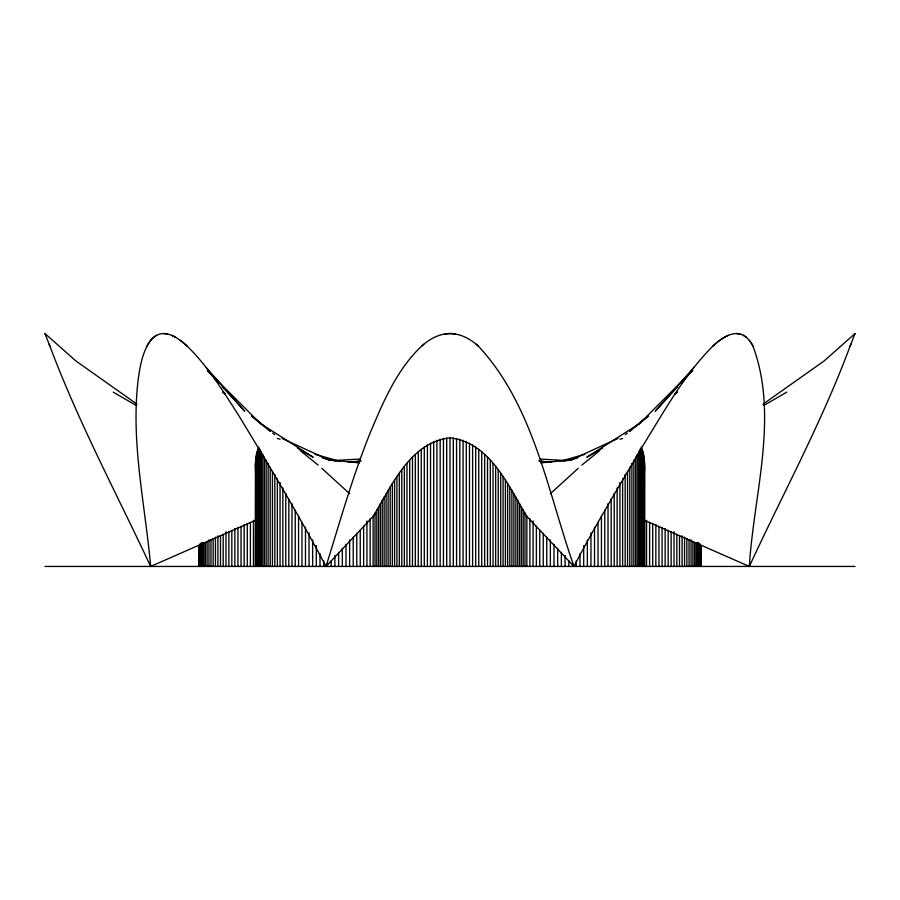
<?xml version="1.0" encoding="UTF-8"?>
<svg xmlns="http://www.w3.org/2000/svg" width="900" height="900" viewBox="0 0 900 900"><rect width="100%" height="100%" fill="white"/><g stroke="black" fill="none" stroke-linecap="round" stroke-linejoin="round"><path stroke-width="1.35" d="M258.874 447.041C254.745 456.334 255.049 466.853 256.095 476.752M641.126 447.041C645.255 456.334 644.951 466.853 643.905 476.752M643.995 520.11L749.34 566.438C753.626 494.46 779.153 416.25 752.906 345.983A124.616 53.854 -90 0 0 752.018 344.295A101.858 49.354 -90 0 0 749.396 340.47A80.46 43.166 90 0 0 746.528 337.466A65.284 38.363 -90 0 0 743.389 335.306A55.654 35.449 90 0 0 740.002 334.001A51.008 34.909 -90 0 0 736.38 333.562A51.008 37.193 -90 0 0 732.51 334.001A55.654 42.907 90 0 0 728.415 335.306A65.284 52.83 90 0 0 724.106 337.466A80.46 67.894 90 0 0 719.584 340.47A101.858 89.1 90 0 0 714.859 344.295A124.616 112.376 90 0 0 712.991 345.983C684.169 374.726 664.447 410.94 643.151 445.252C619.762 485.449 595.305 525.094 573.986 566.438L524.97 514.395M256.005 520.11L150.66 566.438C145.125 503.606 130.185 440.629 138.487 377.28C140.017 366.57 142.099 355.691 147.094 345.983A124.616 53.854 90 0 1 147.982 344.295A101.858 49.354 90 0 1 150.604 340.47A80.46 43.166 90 0 1 153.472 337.466A65.284 38.363 90 0 1 156.611 335.306A55.654 35.449 -90 0 1 159.998 334.001A51.008 34.909 90 0 1 163.62 333.562A51.008 37.193 -90 0 1 167.49 334.001A55.654 42.907 -90 0 1 171.585 335.306A65.284 52.83 -90 0 1 175.894 337.466A80.46 67.894 -90 0 1 180.416 340.47A101.858 89.1 -90 0 1 185.141 344.295A124.616 112.376 -90 0 1 187.009 345.983C207.911 366.233 223.222 391.32 238.826 415.654C268.931 465.289 298.901 515.104 326.014 566.438C339.716 522.484 352.136 478.035 369.236 435.218C382.534 403.459 396.259 370.058 421.774 345.983A124.616 117.54 90 0 1 423.731 344.295A101.858 97.909 90 0 1 428.918 340.47A80.46 78.536 -90 0 1 434.149 337.466A65.284 64.485 -90 0 1 439.414 335.306A55.654 55.406 -90 0 1 444.701 334.001A51.008 50.974 90 0 1 450 333.562A51.008 50.974 -90 0 1 455.299 334.001A55.654 55.406 90 0 1 460.586 335.306A65.284 64.485 90 0 1 465.851 337.466A80.46 78.536 90 0 1 471.082 340.47A101.858 97.909 -90 0 1 476.269 344.295A124.616 117.54 -90 0 1 478.226 345.983C533.891 405.697 547.717 491.996 573.986 566.438M749.34 566.438C783.191 493.132 822.026 421.909 850.151 345.983A124.616 41.389 90 0 1 850.837 344.295A101.858 28.102 -90 0 1 852.334 340.47A80.46 17.482 90 0 1 853.492 337.466A65.284 10.237 90 0 1 854.325 335.306A55.654 5.265 90 0 1 854.831 334.001A51.008 1.62 90 0 1 855 333.562L824.175 360.911L762.941 404.224M373.129 566.438L373.129 516.42C391.815 485.831 409.702 442.429 450 437.85C490.298 442.429 508.185 485.831 526.871 516.42L526.871 566.438M694.249 367.02L655.245 411.221L677.689 386.764M681.435 382.68L692.663 370.451L639.742 423.382L629.415 431.483M326.014 566.438L375.03 514.395M550.361 493.718L578.149 468.36M581.85 465.109L599.726 450.596M648.293 416.239L639.742 423.382L586.834 457.234L597.69 450.934M629.651 431.111L632.88 428.456M635.04 426.679L648 416.059M625.275 434.723L627.345 433.103M600.109 449.539L602.516 448.132M763.819 405.45L786.758 392.152M617.951 438.435L571.331 459.855L563.58 461.171M578.014 457.684L571.331 459.855L540.697 462.892M619.942 439.2L622.62 438.446M559.8 461.363L584.933 454.343M353.79 462.139L360.877 460.822M348.345 462.139L360.877 461.115M336.364 460.406L359.921 459.056M45 566.438L855 566.438M540.079 459.056L563.636 460.406M539.123 461.115L551.655 462.139M359.303 462.892L328.669 459.855L321.986 457.684M336.42 461.171L328.669 459.855L282.049 438.435M539.123 460.822L546.21 462.139M277.38 438.446L280.058 439.2M315.067 454.343L340.2 461.363M297.484 448.132L299.891 449.539M302.31 450.934L313.166 457.234L260.257 423.382L251.708 416.239M113.242 392.152L136.181 405.45M137.059 404.224L75.825 360.911L45 333.562A51.008 1.62 90 0 1 45.169 334.001A55.654 5.265 -90 0 1 45.675 335.306A65.284 10.237 -90 0 1 46.508 337.466A80.46 17.482 -90 0 1 47.666 340.47A101.858 28.102 90 0 1 49.163 344.295A124.616 41.389 90 0 1 49.849 345.983C78.21 421.796 116.471 493.29 150.66 566.438M300.274 450.596L318.15 465.109M270.585 431.483L260.257 423.382L207.338 370.451L218.565 382.68M272.655 433.103L274.725 434.723M252 416.059L264.96 426.679M267.12 428.456L270.349 431.111M321.851 468.36L349.639 493.718M222.311 386.764L244.755 411.221L205.751 367.02M701.1 545.467L700.999 566.438M700.684 545.569L700.684 566.438M700.166 544.061L700.166 566.438M699.446 544.005L699.446 566.438M698.524 542.576L698.524 566.438M697.399 542.621L697.399 566.438M696.082 542.7L696.082 566.438M694.586 542.554L694.586 566.438M692.91 541.35L692.91 566.438M691.054 539.887L691.054 566.438M689.04 539.865L689.04 566.438M686.869 538.481L686.869 566.438M684.551 537.131L684.551 566.438M682.099 535.837L682.099 566.438M679.511 535.534L679.511 566.438M676.822 534.296L676.822 566.438M674.021 531.709L674.021 566.438M671.141 531.405L671.141 566.438M668.171 530.257L668.171 566.438M665.145 528.514L665.145 566.438M662.074 527.411L662.074 566.438M658.969 526.331L658.969 566.438M655.841 524.486L655.841 566.438M652.714 523.406L652.714 566.438M649.609 522.349L649.609 566.438M646.549 520.312L646.549 566.438M644.58 466.718L644.58 566.438M644.535 463.5L644.479 566.438M644.355 460.384L644.254 566.438M644.018 457.391L644.018 566.438M643.534 454.534L643.534 566.438M642.893 451.845L642.893 566.438M642.094 449.348L642.094 566.438M641.126 448.447L641.126 566.438M640.001 449.156L640.001 566.438M638.707 451.53L638.707 566.438M637.245 454.174L637.245 566.438M635.625 457.054L635.625 566.438M633.847 460.17L633.847 566.438M631.901 463.489L631.901 566.438M629.809 467.314L629.809 566.438M627.559 471.397L627.559 566.438M625.163 474.3L625.163 566.438M622.62 478.789L622.62 566.438M619.942 482.546L619.942 566.438M617.141 487.912L617.141 566.438M614.216 493.47L614.216 566.438M611.168 499.174L611.168 566.438M608.018 503.606L608.018 566.438M604.778 510.255L604.778 566.438M601.436 516.251L601.436 566.438M598.016 523.114L598.016 566.438M594.518 527.276L594.518 566.438M590.962 532.879L590.962 566.438M587.351 539.921L587.351 566.438M583.695 545.569L583.695 566.438M580.005 553.793L580.005 566.438M576.293 560.846L576.293 566.438M572.569 563.659L572.569 566.438M568.822 560.835L568.822 566.438M565.087 555.3L565.087 566.438M561.375 552.398L561.375 566.438M557.663 548.314L557.663 566.438M553.995 544.309L553.995 566.438M550.361 539.865L550.361 566.438M546.773 537.289L546.773 566.438M543.229 533.374L543.229 566.438M539.764 530.089L539.764 566.438M536.366 526.174L536.366 566.438M533.07 520.942L533.07 566.438M529.875 518.715L529.875 566.438M524.981 513.101L524.981 566.438M523.181 509.906L523.181 566.438M521.404 506.734L521.404 566.438M519.604 503.539L519.604 566.438M517.759 500.299L517.759 566.438M515.869 497.025L515.869 566.438M513.911 493.718L513.911 566.438M511.897 490.365L511.897 566.438M509.816 486.979L509.816 566.438M507.645 483.57L507.645 566.438M505.406 480.161L505.406 566.438M503.089 476.752L503.089 566.438M500.692 473.355L500.692 566.438M498.218 470.002L498.218 566.438M495.652 466.718L495.652 566.438M493.02 463.5L493.02 566.438M490.309 460.384L490.309 566.438M487.519 457.391L487.519 566.438M484.661 454.534L484.661 566.438M481.736 451.845L481.736 566.438M478.755 449.348L478.755 566.438M475.706 447.041L475.706 566.438M472.613 444.96L472.613 566.438M469.474 443.126L469.474 566.438M466.29 441.54L466.29 566.438M463.072 440.224L463.072 566.438M459.832 439.2L459.832 566.438M456.57 438.446L456.57 566.438M453.285 437.996L453.285 566.438M450 437.85L450 566.438M446.715 437.996L446.715 566.438M443.43 438.446L443.43 566.438M440.168 439.2L440.168 566.438M436.928 440.224L436.928 566.438M433.71 441.54L433.71 566.438M430.526 443.126L430.526 566.438M427.387 444.96L427.387 566.438M424.294 447.041L424.294 566.438M421.245 449.348L421.245 566.438M418.264 451.845L418.264 566.438M415.339 454.534L415.339 566.438M412.481 457.391L412.481 566.438M409.691 460.384L409.691 566.438M406.98 463.5L406.98 566.438M404.348 466.718L404.348 566.438M401.782 470.002L401.782 566.438M399.308 473.355L399.308 566.438M396.911 476.752L396.911 566.438M394.594 480.161L394.594 566.438M392.355 483.57L392.355 566.438M390.184 486.979L390.184 566.438M388.103 490.365L388.103 566.438M386.089 493.718L386.089 566.438M384.131 497.025L384.131 566.438M382.241 500.299L382.241 566.438M380.396 503.539L380.396 566.438M378.596 506.734L378.596 566.438M376.819 509.906L376.819 566.438M375.019 513.101L375.019 566.438M370.125 518.715L370.125 566.438M366.93 520.942L366.93 566.438M363.634 526.174L363.634 566.438M360.236 530.089L360.236 566.438M356.771 533.374L356.771 566.438M353.228 537.289L353.228 566.438M349.639 539.865L349.639 566.438M346.005 544.309L346.005 566.438M342.338 548.314L342.338 566.438M338.625 552.398L338.625 566.438M334.912 555.3L334.912 566.438M331.178 560.835L331.178 566.438M327.431 563.659L327.431 566.438M323.707 560.846L323.707 566.438M319.995 553.793L319.995 566.438M316.305 545.569L316.305 566.438M312.649 539.921L312.649 566.438M309.037 532.879L309.037 566.438M305.483 527.276L305.483 566.438M301.984 523.114L301.984 566.438M298.564 516.251L298.564 566.438M295.223 510.255L295.223 566.438M291.983 503.606L291.983 566.438M288.832 499.174L288.832 566.438M285.784 493.47L285.784 566.438M282.859 487.912L282.859 566.438M280.058 482.546L280.058 566.438M277.38 478.789L277.38 566.438M274.838 474.3L274.838 566.438M272.441 471.397L272.441 566.438M270.191 467.314L270.191 566.438M268.099 463.489L268.099 566.438M266.153 460.17L266.153 566.438M264.375 457.054L264.375 566.438M262.755 454.174L262.755 566.438M261.293 451.53L261.293 566.438M259.999 449.156L259.999 566.438M258.874 448.447L258.874 566.438M257.906 449.348L257.906 566.438M257.108 451.845L257.108 566.438M256.466 454.534L256.466 566.438M255.982 457.391L255.982 566.438M255.746 473.355L255.746 566.438M255.645 460.384L255.521 566.438M255.465 463.5L255.42 566.438M253.451 520.312L253.451 566.438M250.391 522.349L250.391 566.438M247.286 523.406L247.286 566.438M244.159 524.486L244.159 566.438M241.031 526.331L241.031 566.438M237.926 527.411L237.926 566.438M234.855 528.514L234.855 566.438M231.829 530.257L231.829 566.438M228.859 531.405L228.859 566.438M225.979 531.709L225.979 566.438M223.178 534.296L223.178 566.438M220.489 535.534L220.489 566.438M217.901 535.837L217.901 566.438M215.449 537.131L215.449 566.438M213.131 538.481L213.131 566.438M210.96 539.865L210.96 566.438M208.946 539.887L208.946 566.438M207.09 541.35L207.09 566.438M205.414 542.554L205.414 566.438M203.917 542.7L203.917 566.438M202.601 542.621L202.601 566.438M201.476 542.576L201.476 566.438M200.554 544.005L200.554 566.438M199.834 544.061L199.834 566.438M199.316 545.569L199.316 566.438M198.9 545.467L199.001 566.438M854.831 334.001A51.008 1.62 -90 0 1 855 333.562M850.151 345.983A124.616 41.389 -90 0 1 850.837 344.295M752.906 345.983A124.616 53.854 90 0 0 752.018 344.295A101.858 49.354 90 0 0 749.396 340.47M712.991 345.983A124.616 112.376 -90 0 1 714.859 344.295A101.858 89.1 -90 0 1 719.584 340.47A80.46 67.894 -90 0 1 724.106 337.466A65.284 52.83 -90 0 1 728.415 335.306M476.269 344.295A124.616 117.54 90 0 1 478.226 345.983M455.299 334.001A51.008 50.974 90 0 0 450 333.562A51.008 50.974 -90 0 0 444.701 334.001M180.416 340.47A101.858 89.1 90 0 1 185.141 344.295A124.616 112.376 90 0 1 187.009 345.983M171.585 335.306A65.284 52.83 90 0 1 175.894 337.466M163.62 333.562A51.008 37.193 90 0 1 167.49 334.001M156.611 335.306A65.284 38.363 -90 0 0 153.472 337.466A80.46 43.166 -90 0 0 150.604 340.47A101.858 49.354 -90 0 0 147.982 344.295A124.616 53.854 -90 0 0 147.094 345.983M49.163 344.295A124.616 41.389 -90 0 1 49.849 345.983M45 333.562A51.008 1.62 -90 0 1 45.169 334.001M421.774 345.983A124.616 117.54 -90 0 1 423.731 344.295M736.38 333.562A51.008 34.909 90 0 1 740.002 334.001M743.389 335.306A65.284 38.363 90 0 1 746.528 337.466M677.16 392.152L675.023 393.93L677.16 392.152M225 393.919L222.84 392.152L224.977 393.93"/></g></svg>
